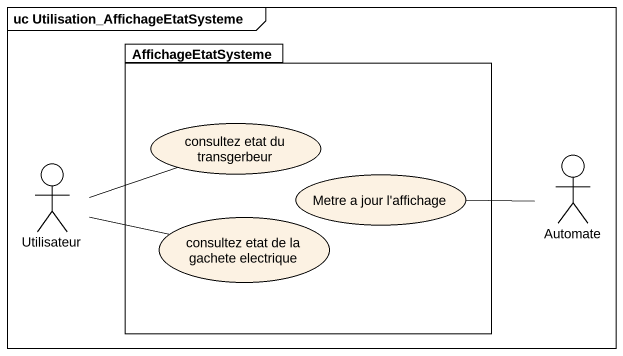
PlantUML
@startuml
mainframe uc Utilisation_AffichageEtatSysteme
package AffichageEtatSysteme {
  usecase "consultez etat du transgerbeur" as consultez_etat_du
  usecase "Metre a jour l'affichage" as Metre_a_jour_l_affichage
  usecase "consultez etat de la gachete electrique" as consultez_etat_de_la
}
actor Utilisateur
actor Automate
Utilisateur -right- consultez_etat_du
Utilisateur -right- consultez_etat_de_la
Metre_a_jour_l_affichage -right- Automate
@enduml
